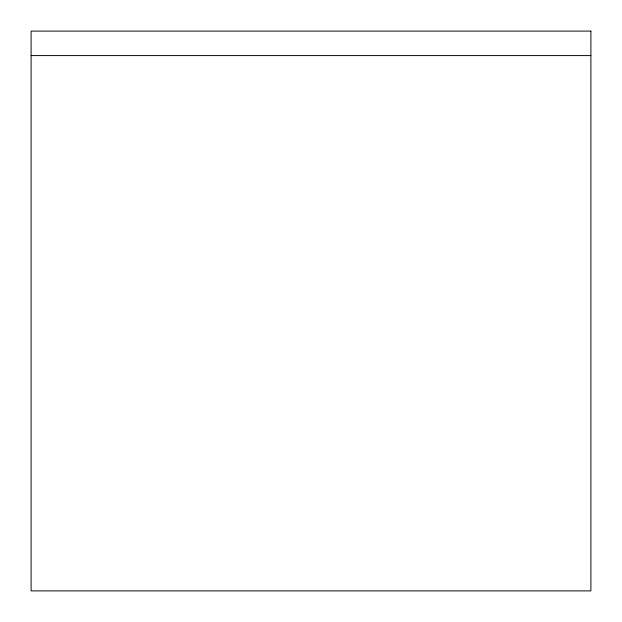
<?xml version="1.0" encoding="UTF-8"?>
<svg xmlns="http://www.w3.org/2000/svg" width="622" height="622" viewBox="0 0 622 622"><rect width="100%" height="100%" fill="white"/><g stroke="black" fill="none" stroke-linecap="round" stroke-linejoin="round"><path stroke-width="0.93" d="M31.1 55.591L590.9 55.591M590.9 31.1L31.1 31.1L31.1 590.9L590.9 590.9L590.9 31.1"/></g></svg>
